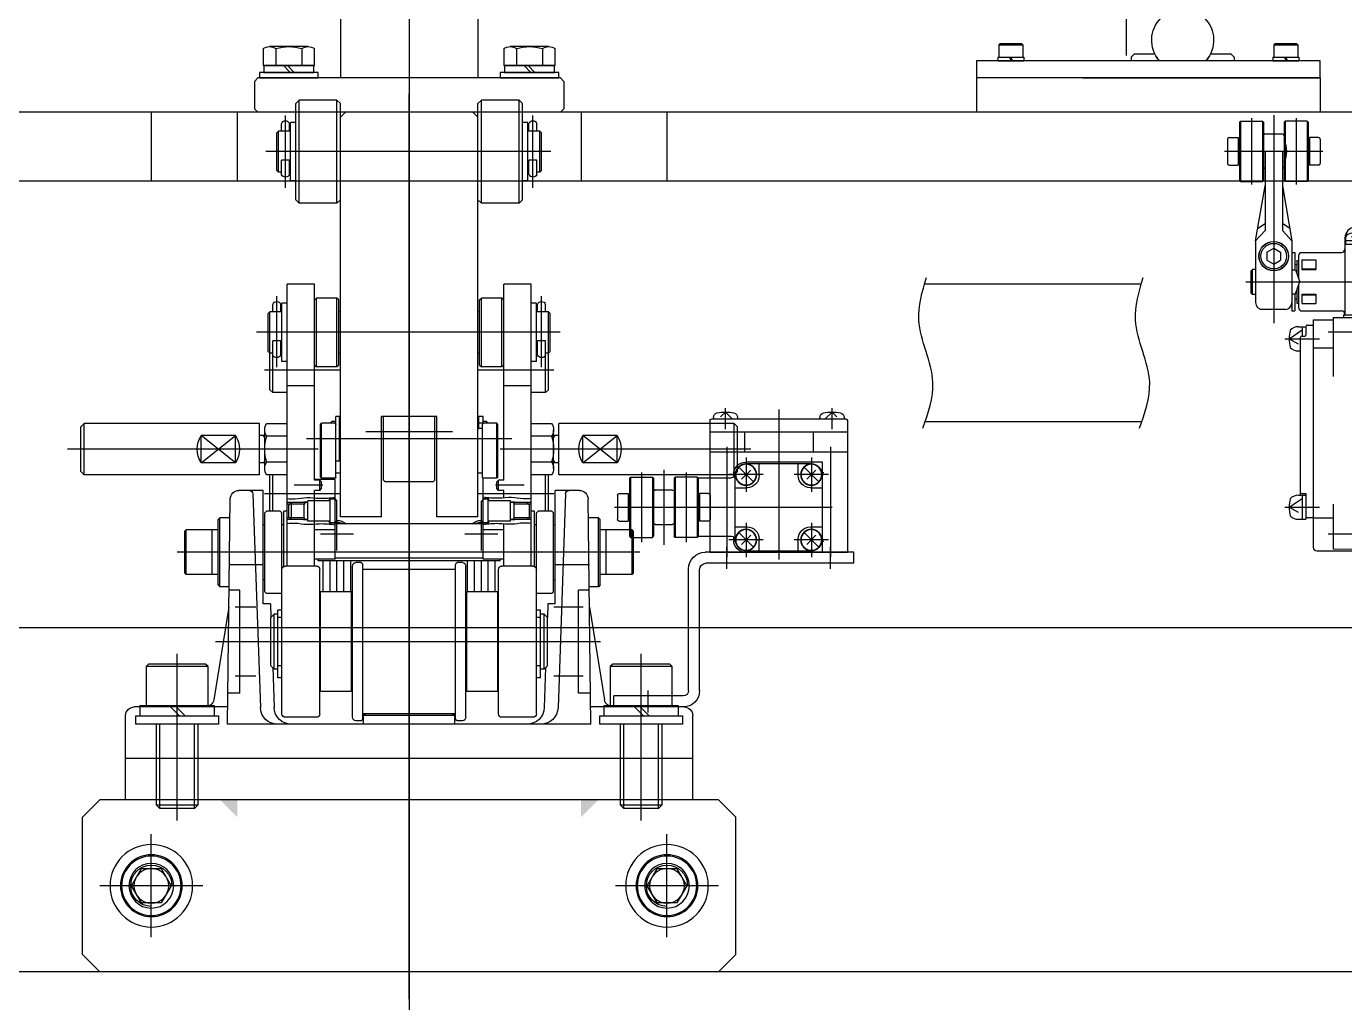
# Model space of a CAD drawing. Header units: millimetres. Extents: x 5349504 to 6791112, y -2212455 to -2153443.
# Drawn here: x 6345026 to 6345409.5, y -2199512.6 to -2199228.6 of the extents above; entities that cross this region are included whole.
import ezdxf

# ---------------------------------------------------------------- set-up
doc = ezdxf.new("R2010")
doc.units = ezdxf.units.MM
doc.header["$LTSCALE"] = 400
doc.layers.get('0').update_dxf_attribs({"lineweight": 9})
doc.layers.add('EQUIP', color=8, linetype='Continuous')
doc.layers.add('GRND', color=8, linetype='Continuous')

# ---------------------------------------------------------------- blocks, each defined once
blk = doc.blocks.new('A$C49864C3F')
for p, q in [((-56.2, 61.3), (-56.5, 61)), ((-56.5, 61), (-56.5, 44.1)), ((-56.2, 61.3), (-49.8, 61.3)), ((-56.2, 61.3), (-56.2, 43.8)), ((-49.5, 61), (-49.8, 61.3)), ((-49.8, 61.3), (-49.8, 43.8)), ((-44, 57.55), (-49.8, 57.55)), ((-49.5, 61), (-49.5, 44.1)), ((-43.5, 61), (-43.2, 61.3)), ((-43.5, 61), (-43.5, 44.1)), ((-36.8, 61.3), (-43.2, 61.3)), ((-43.2, 61.3), (-43.2, 43.8)), ((-36.8, 61.3), (-36.5, 61)), ((-36.8, 61.3), (-36.8, 43.8)), ((-36.5, 61), (-36.5, 44.1)), ((-60, 56.05), (-60, 49.05)), ((-59.5, 56.55), (-56.9, 56.55)), ((-56.9, 56.55), (-56.9, 48.55)), ((-56.9, 55.25), (-56.5, 55.25)), ((-36.1, 55.25), (-36.5, 55.25)), ((-36.1, 56.55), (-36.1, 48.55)), ((-33.5, 56.55), (-36.1, 56.55)), ((-33, 56.05), (-33, 49.05)), ((-49, 52.55), (-49, 29.55)), ((-44, 52.55), (-44, 29.55)), ((-59.5, 48.55), (-56.9, 48.55)), ((-56.9, 49.85), (-56.5, 49.85)), ((-36.1, 49.85), (-36.5, 49.85)), ((-33.5, 48.55), (-36.1, 48.55)), ((-56.5, 44.1), (-56.2, 43.8)), ((-56.2, 43.8), (-49.8, 43.8)), ((-51.8, 26.55), (-49, 42.55)), ((-49.8, 43.8), (-49.5, 44.1)), ((-44, 42.55), (-41.2, 26.55)), ((-43.2, 43.8), (-43.5, 44.1)), ((-36.8, 43.8), (-43.2, 43.8)), ((-36.5, 44.1), (-36.8, 43.8)), ((-51.19, 30.05), (-49, 31.55)), ((-41.81, 30.05), (-44, 31.55)), ((-49, 29.55), (-51.8, 26.55)), ((-44, 29.55), (-41.2, 26.55)), ((-25.8, 27.4), (-25.8, 5.1)), ((-25.6, 27.43), (-25.6, 25.5)), ((-22.6, 28.8), (-23.85, 27.55)), ((-22.8, 30.4), (-3.4, 30.4)), ((-22.6, 28.8), (-20.3, 26.5)), ((-19.6, 27.43), (-19.6, 25.5)), ((-18.8, 28.9), (-18.8, 25.5)), ((-7.4, 28.9), (-7.4, 25.5)), ((-6.6, 27.43), (-6.6, 25.5)), ((-3.6, 28.8), (-4.85, 27.55)), ((-3.6, 28.8), (-1.3, 26.5)), ((-0.6, 27.43), (-0.6, 25.5)), ((-0.4, 27.4), (-0.4, 4.2)), ((-51.8, 26.55), (-51.8, 8.55)), ((-48.5, 23.2), (-46.5, 24.36)), ((-48.5, 23.2), (-48.5, 20.9)), ((-46.5, 24.36), (-44.5, 23.2)), ((-44.5, 23.2), (-44.5, 20.9)), ((-41.2, 26.55), (-41.2, 6.1)), ((-41.2, 23.1), (-40.4, 23.1)), ((-40.4, 23.1), (-40.4, 18.1)), ((-38.7, 23.1), (-26.8, 23.1)), ((-25.8, 25.5), (-18.8, 25.5)), ((-19.6, 26.5), (-25.6, 26.5)), ((-7.4, 25.5), (-0.4, 25.5)), ((-0.6, 26.5), (-6.6, 26.5)), ((-48.5, 20.9), (-46.5, 19.74)), ((-46.5, 19.74), (-44.5, 20.9)), ((-40.4, 19.6), (-39.8, 19.6)), ((-39.8, 20.8), (-39.3, 20.8)), ((-39.8, 20.8), (-39.8, 16.96)), ((-39.3, 22.1), (-39.3, 15.54)), ((-38.3, 20.96), (-34.3, 20.96)), ((-38.3, 20.96), (-38.3, 18.19)), ((-34.3, 20.96), (-34.3, 18.19)), ((-53.2, 17.67), (-52.68, 18.2)), ((-53.2, 17.67), (-53.2, 11.42)), ((-51.8, 18.2), (-52.68, 18.2)), ((-52.68, 10.9), (-52.68, 18.2)), ((-41.2, 18.1), (-40.2, 18.1)), ((-40.2, 18.1), (-39.03, 14.77)), ((-38.3, 18.4), (-34.3, 18.4)), ((-38.3, 18.19), (-34.3, 18.19)), ((-40.2, 11.1), (-39.03, 14.43)), ((-39.8, 12.24), (-39.8, 8.4)), ((-39.3, 13.66), (-39.3, 7.1)), ((-53.2, 11.42), (-52.68, 10.9)), ((-51.8, 10.9), (-52.68, 10.9)), ((-41.2, 11.1), (-40.2, 11.1)), ((-40.4, 11.1), (-40.4, 6.1)), ((-40.4, 9.6), (-39.8, 9.6)), ((-39.8, 8.4), (-39.3, 8.4)), ((-38.3, 11.01), (-34.3, 11.01)), ((-38.3, 11.01), (-38.3, 8.24)), ((-38.3, 10.8), (-34.3, 10.8)), ((-38.3, 8.24), (-34.3, 8.24)), ((-34.3, 11.01), (-34.3, 8.24)), ((-43.2, 6.55), (-50.6, 6.55)), ((-41.2, 6.1), (-40.4, 6.1)), ((-38.7, 6.1), (-26.8, 6.1)), ((-29.2, 4.2), (-29.2, -13)), ((-29.2, 4.2), (0, 4.2)), ((-26.2, 5), (-26.2, 4.2)), ((-26.2, 5), (-0.4, 5)), ((0, 4.2), (0, -5.6)), ((-42, -2), (-38.2, 0.6)), ((-39.26, 1.5), (-37.2, 1.5)), ((-38.2, 1.5), (-38.2, -1.22)), ((-37.2, 1.5), (-37.2, -0.92)), ((-36.7, 2), (-35, 2)), ((-35, 3.5), (-29.2, 3.5)), ((-35, 3.5), (-35, -62.7)), ((-13.1, 0), (-13.1, -58.7)), ((-42, -2), (-39.39, -3.41)), ((-38.8, -1.72), (-38.8, -47.5)), ((-38.3, -1.22), (-37.5, -1.22)), ((-39.26, -5.5), (-38.8, -5.5)), ((-35, -4.65), (-29.2, -4.65)), ((-0.4, -5.6), (0, -5.6)), ((-0.4, -5.6), (-0.4, -53.3)), ((-0.4, -8), (0, -8)), ((0, -8), (0, -18)), ((-0.4, -18), (0, -18)), ((-0.4, -40), (0, -40)), ((0, -40), (0, -50)), ((-42, -51), (-38.2, -48.4)), ((-39.26, -47.5), (-37.2, -47.5)), ((-38.3, -47), (-37.2, -47)), ((-38.2, -47.5), (-38.2, -54.5)), ((-37.2, -47), (-37.2, -54.5)), ((-42, -51), (-39.39, -52.41)), ((-29.2, -50.1), (-29.2, -63.2)), ((-0.4, -50), (0, -50)), ((-0.4, -53.3), (0, -53.3)), ((0, -53.3), (0, -63.7)), ((-39.26, -54.5), (-37.2, -54.5)), ((-37.2, -54), (-35, -54)), ((-35, -54.1), (-29.2, -54.1)), ((-34, -63.7), (0, -63.7)), ((0, -63.7), (-29.2, -63.2))]:
    blk.add_line(p, q)
for radius in [4.3, 4.25, 3.73]:
    blk.add_circle((-46.5, 22.05), radius)
for centre, radius, start, end in [((-49, 57.05), 0.5, 90, 180), ((-44, 57.05), 0.5, 0, 90), ((-59.5, 56.05), 0.5, 90, 180), ((-49.5, 52.55), 6.8, 331.9273, 28.0727), ((-33.5, 56.05), 0.5, 0, 90), ((-59.5, 49.05), 0.5, 180, 270), ((-49, 48.05), 0.5, 180, 270), ((-44, 48.05), 0.5, 270, 0), ((-33.5, 49.05), 0.5, 270, 0), ((-22.8, 27.4), 3, 90, 180), ((-24.5, 27.43), 1.1, 105.9837, 180), ((-22.6, 20.8), 8, 74.0164, 105.9836), ((-20.7, 27.43), 1.1, 360, 74.0163), ((-17.3, 28.9), 1.5, 90, 180), ((-8.9, 28.9), 1.5, 0, 90), ((-5.5, 27.43), 1.1, 105.9837, 180), ((-3.6, 20.8), 8, 74.0164, 105.9836), ((-3.4, 27.4), 3, 0, 90), ((-1.7, 27.43), 1.1, 360, 74.0163), ((-38.3, 22.1), 1, 90, 180), ((-26.8, 24.1), 1, 270, 0), ((-39.5, 14.6), 0.5, 340.6374, 19.3625), ((-49.8, 8.55), 2, 180, 270), ((-43.2, 8.55), 2, 270, 0), ((-38.3, 7.1), 1, 180, 270), ((-26.8, 5.1), 1, 0, 90), ((-30.4, -2), 11.6, 167.667, 192.3329), ((-39.36, -1.75), 3.25, 88.2195, 136.7496), ((-36.7, 1.5), 0.5, 90, 180), ((-38.3, -1.72), 0.5, 90, 180), ((-37.5, -0.92), 0.3, 270, 0), ((-39.36, -2.25), 3.25, 223.2504, 271.7805), ((-30.4, -51), 11.6, 167.667, 192.3329), ((-39.36, -50.75), 3.25, 88.2195, 136.7496), ((-38.3, -46.5), 0.5, 180, 270), ((-39.36, -51.25), 3.25, 223.2504, 271.7805), ((-34, -62.7), 1, 180, 270)]:
    blk.add_arc(centre, radius, start, end)
blk.add_point((-53, 61.3))
at = {"layer": 'EQUIP'}
for p, q in [((-53, 62.21), (-53, 42.89)), ((-46.5, 63.11), (-46.5, 2.55)), ((-40, 62.21), (-40, 42.89)), ((-60.86, 52.55), (-32.19, 52.55)), ((-22.6, 31.37), (-22.6, 21.37)), ((-3.6, 31.37), (-3.6, 21.37)), ((-13.1, 30.4), (-13.1, -2.22)), ((-54.64, 14.55), (1.05, 14.55)), ((-30.66, 0), (1.46, 0)), ((-43.31, -2), (-33.21, -2)), ((-43.31, -51), (-33.21, -51)), ((-30.66, -58.7), (1.46, -58.7))]:
    blk.add_line(p, q, dxfattribs=at)
blk = doc.blocks.new('A$C31586371')
for p, q in [((19.5, 38.8), (-19.5, 38.8)), ((-19, 39.26), (-19, 38.8)), ((-15.5, 40.8), (-16.91, 39.39)), ((-15.5, 40.8), (-13.5, 38.8)), ((-12, 39.26), (-12, 38.8)), ((12, 39.26), (12, 38.8)), ((15.5, 40.8), (13.5, 38.8)), ((15.5, 40.8), (16.91, 39.39)), ((19, 39.26), (19, 38.8)), ((-20, 38.3), (-20, 0)), ((20, 35), (-19.8, 35)), ((-10, 35), (-10, 29.2)), ((10, 35), (10, 29.2)), ((20, 38.3), (20, 0)), ((20, 29.2), (-19.8, 29.2)), ((-13.1, 23.1), (-12.7, 23.1)), ((-12.7, 26.2), (9.6, 26.2)), ((-12.7, 0), (-12.7, 26.2)), ((-11.62, 20.48), (-7.38, 24.72)), ((-8.16, 21.26), (-10.84, 23.94)), ((9.2, 25.8), (-9.2, 25.8)), ((-5.7, 22.3), (-5.7, 25.8)), ((5.7, 22.3), (5.7, 25.8)), ((7.38, 20.48), (11.62, 24.72)), ((10.84, 21.26), (8.16, 23.94)), ((12.7, 3.9), (12.7, 22.3)), ((13.1, 21.8), (13.1, 22.7)), ((23.5, 21.65), (13.7, 21.65)), ((23.7, 21.85), (23.4, 21.55)), ((23.4, 21.55), (23.4, 4.65)), ((23.7, 21.85), (30.1, 21.85)), ((23.7, 21.85), (23.7, 4.35)), ((30.4, 21.55), (30.1, 21.85)), ((30.1, 21.85), (30.1, 4.35)), ((30.4, 21.55), (30.4, 4.65)), ((36.4, 21.55), (36.7, 21.85)), ((36.4, 21.55), (36.4, 4.65)), ((43.1, 21.85), (36.7, 21.85)), ((36.7, 21.85), (36.7, 4.35)), ((43.1, 21.85), (43.4, 21.55)), ((43.1, 21.85), (43.1, 4.35)), ((43.4, 21.55), (43.4, 4.65)), ((-9.2, 18.8), (-12.7, 18.8)), ((12.7, 18.8), (9.2, 18.8)), ((19.9, 16.6), (19.9, 9.6)), ((20.4, 17.1), (23, 17.1)), ((23, 17.1), (23, 9.1)), ((23, 15.8), (23.4, 15.8)), ((30.9, 18.1), (36.7, 18.1)), ((43.8, 15.8), (43.4, 15.8)), ((46.4, 17.1), (43.8, 17.1)), ((43.8, 17.1), (43.8, 9.1)), ((46.9, 16.6), (46.9, 9.6)), ((20.4, 9.1), (23, 9.1)), ((23, 10.4), (23.4, 10.4)), ((35.9, 8.1), (30.9, 8.1)), ((43.8, 10.4), (43.4, 10.4)), ((46.4, 9.1), (43.8, 9.1)), ((-9.2, 7.4), (-12.7, 7.4)), ((-11.62, 1.48), (-7.38, 5.72)), ((-8.16, 2.26), (-10.84, 4.94)), ((-5.7, 0.4), (-5.7, 3.9)), ((5.7, 0.4), (5.7, 3.9)), ((7.38, 1.48), (11.62, 5.72)), ((10.84, 2.26), (8.16, 4.94)), ((12.7, 7.4), (9.2, 7.4)), ((13.1, 3.5), (13.1, 4.4)), ((23.4, 4.65), (13.7, 4.65)), ((23.4, 4.65), (23.7, 4.35)), ((23.7, 4.35), (30.1, 4.35)), ((30.1, 4.35), (30.4, 4.65)), ((36.7, 4.35), (36.4, 4.65)), ((43.1, 4.35), (36.7, 4.35)), ((43.4, 4.65), (43.1, 4.35)), ((20, 0), (-20, 0)), ((9.2, 0.4), (-9.2, 0.4)), ((-12.7, 0), (9.6, 0))]:
    blk.add_line(p, q)
at = {"color": 7, "linetype": 'Continuous'}
blk.add_line((-13.1, 3.1), (-12.7, 3.1), dxfattribs=at)
for centre, radius in [((-9.5, 22.6), 3.1), ((-9.5, 22.6), 3), ((9.5, 22.6), 3.1), ((9.5, 22.6), 3), ((-9.5, 3.6), 3.1), ((-9.5, 3.6), 3), ((9.5, 3.6), 3.1), ((9.5, 3.6), 3)]:
    blk.add_circle(centre, radius)
for centre, radius, start, end in [((-19.5, 38.3), 0.5, 90, 180), ((-17.7, 39.26), 1.3, 102.333, 180), ((-15.5, 29.2), 11.6, 77.6671, 102.333), ((-13.3, 39.26), 1.3, 0, 77.6671), ((13.3, 39.26), 1.3, 102.3329, 180), ((15.5, 29.2), 11.6, 77.667, 102.3329), ((17.7, 39.26), 1.3, 360, 77.667), ((19.5, 38.3), 0.5, 0, 90), ((-9.2, 22.3), 3.5, 90, 180), ((9.2, 22.3), 3.5, 359.9999, 90), ((9.6, 22.7), 3.5, 359.9999, 89.9998), ((-9.2, 22.3), 3.5, 270, 360), ((9.2, 22.3), 3.5, 180.0001, 270), ((13.7, 22.65), 1, 180, 270), ((20.4, 16.6), 0.5, 90, 180), ((30.9, 17.6), 0.5, 90, 180), ((35.9, 17.6), 0.5, 0, 90), ((46.4, 16.6), 0.5, 0, 90), ((20.4, 9.6), 0.5, 180, 270), ((30.9, 8.6), 0.5, 180, 270), ((35.9, 8.6), 0.5, 270, 0), ((46.4, 9.6), 0.5, 270, 0), ((-9.2, 3.9), 3.5, 180.0001, 270), ((-9.2, 3.9), 3.5, 359.9999, 90), ((9.2, 3.9), 3.5, 90, 180), ((9.2, 3.9), 3.5, 270, 360), ((13.7, 3.65), 1, 90, 180), ((9.6, 3.5), 3.5, 270.0001, 359.9999)]:
    blk.add_arc(centre, radius, start, end)
blk.add_point((39.9, 21.85))
at = {"layer": 'EQUIP'}
for p, q in [((-15.5, 35.8), (-15.5, 41.92)), ((0, 41.59), (0, -2.09)), ((15.5, 35.8), (15.5, 41.92)), ((-15.1, 30.66), (-15.1, -1.46)), ((-9.5, 27.6), (-9.5, 17.6)), ((9.5, 27.6), (9.5, 17.6)), ((15.1, 30.66), (15.1, -1.46)), ((26.9, 23.22), (26.9, 2.98)), ((33.4, 24.02), (33.4, 2.17)), ((39.9, 23.22), (39.9, 2.98)), ((-14.5, 22.6), (-4.5, 22.6)), ((4.5, 22.6), (14.5, 22.6)), ((47.76, 13.1), (-15.59, 13.1)), ((-9.5, 8.6), (-9.5, -1.4)), ((9.5, 8.6), (9.5, -1.4)), ((-14.5, 3.6), (-4.5, 3.6)), ((4.5, 3.6), (14.5, 3.6))]:
    blk.add_line(p, q, dxfattribs=at)
blk = doc.blocks.new('A$C65627FEB')
at = {"layer": 'EQUIP'}
for p, q in [((0, 94.8), (0, -4.55)), ((-20, 85), (-20, 30)), ((20, 85), (20, 30)), ((-208.6, 84.15), (-208.6, 36.54)), ((-258.1, 40), (-258.5, 39.6)), ((-258.5, 39.6), (-258.5, 36)), ((-251.5, 39.6), (-258.5, 39.6)), ((-251.9, 40), (-258.1, 40)), ((-251.5, 39.6), (-251.9, 40)), ((-251.5, 39.6), (-251.5, 36)), ((-178.1, 40), (-178.5, 39.6)), ((-178.5, 39.6), (-178.5, 36)), ((-171.5, 39.6), (-178.5, 39.6)), ((-171.9, 40), (-178.1, 40)), ((-171.5, 39.6), (-171.9, 40)), ((-171.5, 39.6), (-171.5, 36)), ((-42.51, 33.6), (-42.51, 38.52)), ((-40.63, 39.1), (-29.37, 39.1)), ((-38.75, 38.52), (-38.75, 33.6)), ((-31.25, 38.52), (-31.25, 33.6)), ((-27.49, 38.52), (-27.49, 33.6)), ((27.49, 33.6), (27.49, 38.52)), ((29.37, 39.1), (40.63, 39.1)), ((31.25, 38.52), (31.25, 33.6)), ((38.75, 38.52), (38.75, 33.6)), ((42.51, 38.52), (42.51, 33.6)), ((-265, 30), (-265, 35)), ((-265, 35), (-165, 35)), ((-251.2, 36), (-258.8, 36)), ((-258.8, 36), (-258.8, 35)), ((-251.2, 35), (-258.8, 35)), ((-254.82, 36), (-255.54, 35)), ((-254.49, 36), (-255.21, 35)), ((-251.2, 36), (-251.2, 35)), ((-239, 37), (-240, 36)), ((-240, 36), (-240, 35)), ((-233.06, 37), (-239, 37)), ((-211, 37), (-216.94, 37)), ((-210, 36), (-211, 37)), ((-210, 36), (-210, 35)), ((-171.2, 36), (-178.8, 36)), ((-178.8, 36), (-178.8, 35)), ((-171.2, 35), (-178.8, 35)), ((-174.82, 36), (-175.54, 35)), ((-174.49, 36), (-175.21, 35)), ((-171.2, 36), (-171.2, 35)), ((-165, 35), (-165, 30)), ((-43.5, 30), (-43.5, 31.6)), ((-43.5, 31.6), (-26.5, 31.6)), ((-27.49, 33.6), (-42.51, 33.6)), ((-42.3, 31.6), (-42.3, 33.6)), ((-42.3, 33.6), (-27.7, 33.6)), ((-27.7, 31.6), (-42.3, 31.6)), ((-36.57, 31.6), (-34.57, 33.6)), ((-35.43, 31.6), (-33.43, 33.6)), ((-27.7, 33.6), (-27.7, 31.6)), ((-26.5, 31.6), (-26.5, 30)), ((26.5, 30), (26.5, 31.6)), ((26.5, 31.6), (43.5, 31.6)), ((42.51, 33.6), (27.49, 33.6)), ((27.7, 31.6), (27.7, 33.6)), ((27.7, 33.6), (42.3, 33.6)), ((42.3, 31.6), (27.7, 31.6)), ((33.43, 31.6), (35.43, 33.6)), ((34.57, 31.6), (36.57, 33.6)), ((42.3, 33.6), (42.3, 31.6)), ((43.5, 31.6), (43.5, 30)), ((-265, 30), (-165, 30)), ((-265, 30), (-265, 20)), ((-215, 30), (-265, 30)), ((-196, 30), (-234, 30)), ((-215, 30), (-165, 30)), ((-165, 30), (-165, 20)), ((-45, 29), (-44, 30)), ((-45, 29), (-45, 21)), ((-44, 30), (44, 30)), ((-26.5, 30), (-43.5, 30)), ((43.5, 30), (26.5, 30)), ((44, 30), (45, 29)), ((45, 29), (45, 21)), ((-400, 20), (-45, 20)), ((-175.5, 20), (-45, 20)), ((-75, 20), (-75, 0)), ((-50, 20), (-50, 0)), ((-44, 20), (-45, 21)), ((-45, 20), (45, 20)), ((-44, 20), (44, 20)), ((45, 21), (44, 20)), ((45, 20), (400, 20)), ((45, 20), (239, 20)), ((50, 20), (50, 0)), ((75, 20), (75, 0)), ((-400, 0), (400, 0))]:
    blk.add_line(p, q, dxfattribs=at)
for centre, radius, start, end in [((-225, 41), 9, 318.1897, 221.8103), ((-40.63, 35.78), 3.32, 55.6158, 124.3842), ((-35, 26.68), 12.42, 72.412, 107.588), ((-29.37, 35.78), 3.32, 55.6158, 124.3842), ((29.37, 35.78), 3.32, 55.6158, 124.3842), ((35, 26.68), 12.42, 72.412, 107.588), ((40.63, 35.78), 3.32, 55.6158, 124.3842), ((-225, 41), 9, 206.3878, 221.8103), ((-225, 41), 9, 318.1897, 333.6122)]:
    blk.add_arc(centre, radius, start, end, dxfattribs=at)
blk = doc.blocks.new('BL-EQ-SECT_1_20230313')
at = {"layer": 'EQUIP'}
for p, q in [((24682.74, 2902.6), (24682.74, 252.6)), ((24650.74, 1926.15), (24649.74, 1925.15)), ((24649.74, 1897.15), (24649.74, 1925.15)), ((24650.74, 1896.15), (24650.74, 1926.15)), ((24650.74, 1926.15), (24661.74, 1926.15)), ((24661.74, 1896.15), (24661.74, 1926.15)), ((24661.74, 1926.15), (24662.74, 1925.15)), ((24662.74, 1804.94), (24662.74, 1925.15)), ((24682.74, 1664.6), (24682.74, 1927.93)), ((24703.74, 1926.15), (24702.74, 1925.15)), ((24702.74, 1804.94), (24702.74, 1925.15)), ((24703.74, 1926.15), (24714.74, 1926.15)), ((24703.74, 1896.15), (24703.74, 1926.15)), ((24714.74, 1896.15), (24714.74, 1926.15)), ((24714.74, 1926.15), (24715.74, 1925.15)), ((24715.74, 1897.15), (24715.74, 1925.15)), ((24646.74, 1900.65), (24646.74, 1921.65)), ((24664.24, 1922.65), (24662.74, 1921.15)), ((24664.24, 1922.65), (24701.24, 1922.65)), ((24701.24, 1922.65), (24702.74, 1921.15)), ((24718.74, 1900.65), (24718.74, 1921.65)), ((24645.59, 1917.15), (24645.59, 1919.25)), ((24647.89, 1917.15), (24647.89, 1919.25)), ((24648.24, 1902.65), (24648.24, 1919.65)), ((24648.24, 1919.65), (24649.74, 1919.65)), ((24715.74, 1919.65), (24717.24, 1919.65)), ((24717.24, 1902.65), (24717.24, 1919.65)), ((24717.59, 1917.15), (24717.59, 1919.25)), ((24719.89, 1917.15), (24719.89, 1919.25)), ((24644.24, 1916.65), (24644.74, 1917.15)), ((24644.24, 1905.65), (24644.24, 1916.65)), ((24644.74, 1905.15), (24644.74, 1917.15)), ((24644.74, 1917.15), (24648.24, 1917.15)), ((24717.24, 1917.15), (24720.74, 1917.15)), ((24720.74, 1905.15), (24720.74, 1917.15)), ((24721.24, 1916.65), (24720.74, 1917.15)), ((24721.24, 1905.65), (24721.24, 1916.65)), ((24641.49, 1911.15), (24724.45, 1911.15)), ((24645.59, 1908.64), (24647.89, 1908.64)), ((24645.59, 1904.41), (24645.59, 1908.64)), ((24647.89, 1904.47), (24647.89, 1908.64)), ((24717.59, 1904.47), (24717.59, 1908.64)), ((24717.59, 1908.64), (24719.89, 1908.64)), ((24719.89, 1904.41), (24719.89, 1908.64)), ((24644.74, 1905.15), (24644.24, 1905.65)), ((24644.74, 1905.15), (24645.59, 1905.15)), ((24647.89, 1905.15), (24648.24, 1905.15)), ((24648.24, 1902.65), (24649.74, 1902.65)), ((24715.74, 1902.65), (24717.24, 1902.65)), ((24717.24, 1905.15), (24717.59, 1905.15)), ((24719.89, 1905.15), (24720.74, 1905.15)), ((24720.74, 1905.15), (24721.24, 1905.65)), ((24650.74, 1896.15), (24649.74, 1897.15)), ((24650.74, 1896.15), (24661.74, 1896.15)), ((24661.74, 1896.15), (24662.74, 1897.15)), ((24703.74, 1896.15), (24702.74, 1897.15)), ((24703.74, 1896.15), (24714.74, 1896.15)), ((24714.74, 1896.15), (24715.74, 1897.15)), ((24469.81, 1872.6), (24532.86, 1872.6)), ((24647.24, 1790.6), (24647.24, 1872.6)), ((24647.24, 1872.6), (24655.24, 1872.6)), ((24655.24, 1815.62), (24655.24, 1872.6)), ((24710.24, 1815.62), (24710.24, 1872.6)), ((24710.24, 1872.6), (24718.24, 1872.6)), ((24718.24, 1790.6), (24718.24, 1872.6)), ((24644.24, 1848.42), (24644.24, 1869.07)), ((24655.24, 1868.07), (24655.74, 1868.57)), ((24655.74, 1858.6), (24655.74, 1868.57)), ((24655.74, 1868.57), (24661.74, 1868.57)), ((24661.74, 1858.6), (24661.74, 1868.57)), ((24662.24, 1868.07), (24661.74, 1868.57)), ((24662.24, 1849.07), (24662.24, 1868.07)), ((24703.24, 1868.07), (24703.74, 1868.57)), ((24703.24, 1849.07), (24703.24, 1868.07)), ((24703.74, 1868.57), (24709.74, 1868.57)), ((24703.74, 1858.6), (24703.74, 1868.57)), ((24710.24, 1868.07), (24709.74, 1868.57)), ((24709.74, 1858.6), (24709.74, 1868.57)), ((24721.24, 1848.42), (24721.24, 1869.07)), ((24641.74, 1864.1), (24642.24, 1864.6)), ((24641.74, 1858.6), (24641.74, 1864.1)), ((24642.24, 1858.6), (24642.24, 1864.6)), ((24642.24, 1864.6), (24645.74, 1864.6)), ((24643.09, 1864.6), (24643.09, 1866.67)), ((24645.39, 1864.6), (24645.39, 1866.67)), ((24645.74, 1867.07), (24647.24, 1867.07)), ((24645.74, 1858.6), (24645.74, 1867.07)), ((24662.24, 1864.6), (24662.74, 1864.6)), ((24702.74, 1864.6), (24703.24, 1864.6)), ((24718.24, 1867.07), (24719.74, 1867.07)), ((24719.74, 1858.6), (24719.74, 1867.07)), ((24719.74, 1864.6), (24723.24, 1864.6)), ((24720.09, 1864.6), (24720.09, 1866.67)), ((24722.39, 1864.6), (24722.39, 1866.67)), ((24723.74, 1864.1), (24723.24, 1864.6)), ((24723.24, 1858.6), (24723.24, 1864.6)), ((24723.74, 1858.6), (24723.74, 1864.1)), ((24638.8, 1858.6), (24727.18, 1858.6)), ((24641.74, 1853.05), (24641.74, 1858.55)), ((24642.24, 1841.9), (24642.24, 1858.55)), ((24643.09, 1856.1), (24645.39, 1856.1)), ((24643.09, 1851.87), (24643.09, 1856.1)), ((24645.39, 1851.93), (24645.39, 1856.1)), ((24645.74, 1850.07), (24645.74, 1858.55)), ((24655.74, 1848.57), (24655.74, 1858.55)), ((24661.74, 1848.57), (24661.74, 1858.55)), ((24703.74, 1848.57), (24703.74, 1858.55)), ((24709.74, 1848.57), (24709.74, 1858.55)), ((24719.74, 1850.07), (24719.74, 1858.55)), ((24720.09, 1856.1), (24722.39, 1856.1)), ((24720.09, 1851.93), (24720.09, 1856.1)), ((24722.39, 1851.87), (24722.39, 1856.1)), ((24723.24, 1841.9), (24723.24, 1858.55)), ((24723.74, 1853.05), (24723.74, 1858.55)), ((24641.74, 1853.05), (24642.24, 1852.55)), ((24642.24, 1852.55), (24643.09, 1852.55)), ((24643.04, 1841.1), (24643.04, 1852.55)), ((24645.39, 1852.55), (24645.74, 1852.55)), ((24662.24, 1852.55), (24662.74, 1852.55)), ((24702.74, 1852.55), (24703.24, 1852.55)), ((24719.74, 1852.55), (24720.09, 1852.55)), ((24722.39, 1852.55), (24723.24, 1852.55)), ((24722.44, 1841.1), (24722.44, 1852.55)), ((24723.74, 1853.05), (24723.24, 1852.55)), ((24645.74, 1850.07), (24647.24, 1850.07)), ((24655.24, 1849.07), (24655.74, 1848.57)), ((24655.74, 1848.57), (24661.74, 1848.57)), ((24662.24, 1849.07), (24661.74, 1848.57)), ((24703.24, 1849.07), (24703.74, 1848.57)), ((24703.74, 1848.57), (24709.74, 1848.57)), ((24710.24, 1849.07), (24709.74, 1848.57)), ((24718.24, 1850.07), (24719.74, 1850.07)), ((24640.66, 1847.6), (24662.53, 1847.6)), ((24702.94, 1847.6), (24724.82, 1847.6)), ((24643.04, 1841.1), (24642.24, 1841.9)), ((24643.04, 1841.1), (24647.24, 1841.1)), ((24647.24, 1843.05), (24655.24, 1843.05)), ((24710.24, 1843.05), (24718.24, 1843.05)), ((24718.24, 1841.1), (24722.44, 1841.1)), ((24722.44, 1841.1), (24723.24, 1841.9)), ((24661.24, 1832.12), (24661.24, 1834.12)), ((24661.24, 1834.12), (24662.44, 1834.12)), ((24662.44, 1830.62), (24662.44, 1834.12)), ((24674.74, 1834.12), (24690.74, 1834.12)), ((24674.74, 1804.94), (24674.74, 1834.12)), ((24675.24, 1815.62), (24675.24, 1834.12)), ((24690.24, 1815.62), (24690.24, 1834.12)), ((24690.74, 1804.94), (24690.74, 1834.12)), ((24703.04, 1834.12), (24704.04, 1834.12)), ((24703.04, 1821.13), (24703.04, 1834.12)), ((24704.04, 1816.42), (24704.04, 1834.12)), ((24469.6, 1832.6), (24532.65, 1832.6)), ((24587.24, 1831.1), (24588.24, 1832.1)), ((24587.24, 1818.1), (24587.24, 1831.1)), ((24588.24, 1832.1), (24639.24, 1832.1)), ((24588.24, 1817.1), (24588.24, 1832.1)), ((24639.24, 1817.1), (24639.24, 1832.1)), ((24640.74, 1818.97), (24640.74, 1830.22)), ((24656.94, 1831.82), (24657.24, 1832.12)), ((24656.94, 1816.42), (24656.94, 1831.82)), ((24657.24, 1832.12), (24661.14, 1832.12)), ((24657.24, 1816.12), (24657.24, 1832.12)), ((24659.74, 1832.12), (24660.24, 1832.62)), ((24660.24, 1832.62), (24661.24, 1832.62)), ((24660.24, 1832.12), (24660.24, 1832.62)), ((24661.24, 1832.12), (24662.44, 1832.12)), ((24661.44, 1816.42), (24661.44, 1831.82)), ((24661.44, 1830.62), (24662.44, 1830.62)), ((24662.44, 1832.62), (24662.74, 1832.62)), ((24670.18, 1829.6), (24695.3, 1829.6)), ((24702.74, 1832.62), (24703.04, 1832.62)), ((24704.04, 1832.62), (24705.24, 1832.62)), ((24704.34, 1832.12), (24708.24, 1832.12)), ((24705.24, 1832.12), (24705.24, 1832.62)), ((24705.74, 1832.12), (24705.24, 1832.62)), ((24708.24, 1816.12), (24708.24, 1832.12)), ((24708.54, 1831.82), (24708.24, 1832.12)), ((24708.54, 1816.42), (24708.54, 1831.82)), ((24724.74, 1818.97), (24724.74, 1830.22)), ((24726.24, 1832.1), (24777.24, 1832.1)), ((24726.24, 1817.1), (24726.24, 1832.1)), ((24778.24, 1831.1), (24777.24, 1832.1)), ((24777.24, 1817.1), (24777.24, 1832.1)), ((24778.24, 1818.1), (24778.24, 1831.1)), ((24622.24, 1820.6), (24622.24, 1828.6)), ((24622.24, 1828.6), (24632.24, 1828.6)), ((24632.24, 1820.6), (24622.24, 1828.6)), ((24622.24, 1820.6), (24632.24, 1828.6)), ((24632.24, 1820.6), (24632.24, 1828.6)), ((24639.24, 1828.6), (24640.74, 1828.6)), ((24640.74, 1827.97), (24640.31, 1828.6)), ((24641.32, 1828.35), (24647.24, 1828.35)), ((24652.84, 1827.62), (24712.64, 1827.62)), ((24718.24, 1828.35), (24724.16, 1828.35)), ((24724.74, 1828.6), (24726.24, 1828.6)), ((24724.74, 1827.97), (24725.16, 1828.6)), ((24733.24, 1820.6), (24733.24, 1828.6)), ((24733.24, 1828.6), (24743.24, 1828.6)), ((24733.24, 1820.6), (24743.24, 1828.6)), ((24743.24, 1820.6), (24733.24, 1828.6)), ((24743.24, 1820.6), (24743.24, 1828.6)), ((24583.39, 1824.6), (24656.29, 1824.6)), ((24709.18, 1824.6), (24782.09, 1824.6)), ((24587.24, 1818.1), (24588.24, 1817.1)), ((24622.24, 1820.6), (24632.24, 1820.6)), ((24639.24, 1820.6), (24640.74, 1820.6)), ((24640.74, 1821.22), (24640.31, 1820.6)), ((24641.32, 1820.84), (24647.24, 1820.84)), ((24661.44, 1817.62), (24662.44, 1817.62)), ((24703.04, 1821.13), (24704.04, 1821.13)), ((24703.04, 1817.62), (24704.04, 1817.62)), ((24718.24, 1820.84), (24724.16, 1820.84)), ((24724.74, 1821.22), (24725.16, 1820.6)), ((24724.74, 1820.6), (24726.24, 1820.6)), ((24733.24, 1820.6), (24743.24, 1820.6)), ((24778.24, 1818.1), (24777.24, 1817.1)), ((24588.24, 1817.1), (24639.24, 1817.1)), ((24642.24, 1806.6), (24642.24, 1817.09)), ((24643.04, 1806.6), (24643.04, 1817.09)), ((24649.28, 1814.12), (24657.67, 1814.12)), ((24655.24, 1815.62), (24656.74, 1815.62)), ((24656.74, 1812.62), (24656.74, 1815.62)), ((24656.74, 1815.62), (24657.24, 1815.12)), ((24656.94, 1816.42), (24657.24, 1816.12)), ((24657.24, 1816.12), (24661.14, 1816.12)), ((24657.24, 1813.12), (24657.24, 1815.12)), ((24661.24, 1792.63), (24661.24, 1816.14)), ((24675.24, 1815.62), (24675.74, 1815.12)), ((24675.74, 1815.12), (24689.74, 1815.12)), ((24689.74, 1815.12), (24690.24, 1815.62)), ((24704.24, 1815.81), (24710.24, 1815.81)), ((24704.24, 1792.63), (24704.24, 1815.81)), ((24704.34, 1816.12), (24708.24, 1816.12)), ((24707.81, 1814.12), (24716.2, 1814.12)), ((24708.54, 1816.42), (24708.24, 1816.12)), ((24708.74, 1815.62), (24708.24, 1815.12)), ((24708.24, 1813.12), (24708.24, 1815.12)), ((24708.74, 1815.62), (24710.24, 1815.62)), ((24708.74, 1812.62), (24708.74, 1815.62)), ((24722.44, 1806.6), (24722.44, 1817.09)), ((24723.24, 1806.6), (24723.24, 1817.09)), ((24726.24, 1817.1), (24777.24, 1817.1)), ((24629.88, 1744.6), (24630.71, 1810.13)), ((24633.21, 1812.6), (24640.24, 1812.6)), ((24637.27, 1811.63), (24639.44, 1749.42)), ((24640.24, 1779.6), (24640.24, 1812.6)), ((24640.66, 1811.6), (24662.53, 1811.6)), ((24655.24, 1810.41), (24655.24, 1812.62)), ((24655.24, 1812.62), (24656.74, 1812.62)), ((24656.74, 1812.62), (24657.24, 1813.12)), ((24659.54, 1810.12), (24661.24, 1810.12)), ((24659.54, 1809.62), (24659.54, 1810.12)), ((24659.74, 1803.22), (24659.74, 1810.02)), ((24659.74, 1810.02), (24661.24, 1810.02)), ((24661.24, 1810.02), (24661.74, 1809.52)), ((24702.94, 1811.6), (24724.82, 1811.6)), ((24704.24, 1810.02), (24703.74, 1809.52)), ((24704.24, 1810.12), (24705.94, 1810.12)), ((24704.24, 1810.02), (24705.74, 1810.02)), ((24705.74, 1803.22), (24705.74, 1810.02)), ((24705.94, 1809.62), (24705.94, 1810.12)), ((24708.74, 1812.62), (24708.24, 1813.12)), ((24708.74, 1812.62), (24710.24, 1812.62)), ((24710.24, 1790.6), (24710.24, 1812.62)), ((24725.24, 1779.6), (24725.24, 1812.6)), ((24725.24, 1812.6), (24732.27, 1812.6)), ((24728.2, 1811.63), (24726.03, 1749.42)), ((24735.6, 1744.6), (24734.77, 1810.13)), ((24640.74, 1806.1), (24641.24, 1806.6)), ((24641.24, 1806.6), (24645.24, 1806.6)), ((24645.74, 1806.1), (24645.24, 1806.6)), ((24646.24, 1790.46), (24646.24, 1806.6)), ((24646.24, 1806.6), (24647.24, 1806.6)), ((24647.24, 1809.12), (24653.24, 1809.12)), ((24647.24, 1808.62), (24652.24, 1808.62)), ((24647.74, 1808.32), (24648.54, 1809.12)), ((24647.74, 1804.92), (24647.74, 1808.32)), ((24652.04, 1809.22), (24651.98, 1809.12)), ((24652.04, 1809.12), (24652.04, 1809.22)), ((24652.04, 1809.22), (24653.24, 1809.22)), ((24652.53, 1809.12), (24652.24, 1808.62)), ((24652.24, 1804.62), (24652.24, 1808.62)), ((24653.24, 1809.62), (24659.74, 1809.62)), ((24653.24, 1803.62), (24653.24, 1809.62)), ((24661.74, 1795.08), (24661.74, 1809.52)), ((24703.74, 1795.08), (24703.74, 1809.52)), ((24705.74, 1809.62), (24712.24, 1809.62)), ((24712.24, 1803.62), (24712.24, 1809.62)), ((24712.24, 1809.22), (24713.44, 1809.22)), ((24712.24, 1809.12), (24718.24, 1809.12)), ((24712.95, 1809.12), (24713.24, 1808.62)), ((24713.24, 1804.62), (24713.24, 1808.62)), ((24713.24, 1808.62), (24718.24, 1808.62)), ((24713.44, 1809.12), (24713.44, 1809.22)), ((24713.44, 1809.22), (24713.5, 1809.12)), ((24716.94, 1804.12), (24716.94, 1809.12)), ((24717.74, 1808.32), (24716.94, 1809.12)), ((24717.74, 1804.92), (24717.74, 1808.32)), ((24718.24, 1806.6), (24719.24, 1806.6)), ((24719.24, 1790.46), (24719.24, 1806.6)), ((24719.74, 1806.1), (24720.24, 1806.6)), ((24720.24, 1806.6), (24724.24, 1806.6)), ((24724.74, 1806.1), (24724.24, 1806.6)), ((24627.14, 1804.1), (24627.64, 1804.6)), ((24627.14, 1785.1), (24627.14, 1804.1)), ((24627.64, 1784.6), (24627.64, 1804.6)), ((24627.64, 1804.6), (24630.64, 1804.6)), ((24640.24, 1802.6), (24640.74, 1802.6)), ((24640.74, 1783.1), (24640.74, 1806.1)), ((24645.74, 1747.6), (24645.74, 1806.1)), ((24645.74, 1802.6), (24646.24, 1802.6)), ((24647.24, 1804.62), (24652.24, 1804.62)), ((24647.24, 1804.12), (24653.24, 1804.12)), ((24647.74, 1804.92), (24648.54, 1804.12)), ((24652.04, 1804.02), (24651.98, 1804.12)), ((24652.04, 1804.02), (24652.04, 1804.12)), ((24652.04, 1804.02), (24653.24, 1804.02)), ((24652.53, 1804.12), (24652.24, 1804.62)), ((24653.24, 1803.62), (24659.74, 1803.62)), ((24655.24, 1790.6), (24655.24, 1802.83)), ((24659.54, 1803.12), (24659.54, 1803.62)), ((24659.54, 1803.12), (24661.24, 1803.12)), ((24659.74, 1803.22), (24661.24, 1803.22)), ((24661.24, 1803.22), (24661.74, 1803.72)), ((24661.24, 1802.88), (24704.24, 1802.88)), ((24662.74, 1804.94), (24674.74, 1804.94)), ((24690.74, 1804.94), (24702.74, 1804.94)), ((24704.24, 1803.22), (24703.74, 1803.72)), ((24704.24, 1803.22), (24705.74, 1803.22)), ((24704.24, 1803.12), (24705.94, 1803.12)), ((24705.74, 1803.62), (24712.24, 1803.62)), ((24705.94, 1803.12), (24705.94, 1803.62)), ((24712.24, 1804.12), (24718.24, 1804.12)), ((24712.24, 1804.02), (24713.44, 1804.02)), ((24712.95, 1804.12), (24713.24, 1804.62)), ((24713.24, 1804.62), (24718.24, 1804.62)), ((24713.44, 1804.02), (24713.5, 1804.12)), ((24713.44, 1804.02), (24713.44, 1804.12)), ((24717.74, 1804.92), (24716.94, 1804.12)), ((24719.24, 1802.6), (24719.74, 1802.6)), ((24719.74, 1747.6), (24719.74, 1806.1)), ((24724.74, 1783.1), (24724.74, 1806.1)), ((24724.74, 1802.6), (24725.24, 1802.6)), ((24734.84, 1804.6), (24737.84, 1804.6)), ((24737.84, 1784.6), (24737.84, 1804.6)), ((24738.34, 1804.1), (24737.84, 1804.6)), ((24738.34, 1785.1), (24738.34, 1804.1)), ((24617.44, 1800.7), (24617.84, 1801.1)), ((24617.44, 1788.5), (24617.44, 1800.7)), ((24617.84, 1788.1), (24617.84, 1801.1)), ((24617.84, 1801.1), (24627.14, 1801.1)), ((24625.44, 1788.1), (24625.44, 1801.1)), ((24655.24, 1801.12), (24661.24, 1801.12)), ((24656.94, 1799.88), (24666.54, 1799.88)), ((24698.94, 1799.88), (24708.54, 1799.88)), ((24704.24, 1801.12), (24710.24, 1801.12)), ((24738.34, 1801.1), (24747.64, 1801.1)), ((24740.04, 1788.1), (24740.04, 1801.1)), ((24747.64, 1788.1), (24747.64, 1801.1)), ((24748.04, 1800.7), (24747.64, 1801.1)), ((24748.04, 1788.5), (24748.04, 1800.7)), ((24560.14, 1789.8), (24560.14, 1796.2)), ((24590.34, 1789.8), (24590.34, 1796.2)), ((24553.44, 1794.6), (24596.64, 1794.6)), ((24553.44, 1791.4), (24553.44, 1794.6)), ((24553.44, 1791.4), (24596.44, 1791.4)), ((24615.66, 1794.6), (24750.19, 1794.6)), ((24630.24, 1790.92), (24640.24, 1790.92)), ((24655.24, 1792.63), (24661.24, 1792.63)), ((24656.24, 1792.1), (24656.24, 1792.63)), ((24656.24, 1792.1), (24709.24, 1792.1)), ((24657.74, 1783.1), (24657.74, 1792.1)), ((24659.74, 1783.1), (24659.74, 1792.1)), ((24661.24, 1792.88), (24704.24, 1792.88)), ((24661.74, 1783.1), (24661.74, 1792.1)), ((24663.74, 1783.1), (24663.74, 1792.1)), ((24665.74, 1783.1), (24665.74, 1792.1)), ((24667.24, 1791.6), (24668.74, 1791.6)), ((24669.24, 1746.1), (24669.24, 1791.1)), ((24696.24, 1746.1), (24696.24, 1791.1)), ((24696.74, 1791.6), (24698.24, 1791.6)), ((24699.74, 1783.1), (24699.74, 1792.1)), ((24701.74, 1783.1), (24701.74, 1792.1)), ((24703.74, 1783.1), (24703.74, 1792.1)), ((24704.24, 1792.63), (24710.24, 1792.63)), ((24705.74, 1783.1), (24705.74, 1792.1)), ((24707.74, 1783.1), (24707.74, 1792.1)), ((24709.24, 1792.1), (24709.24, 1792.63)), ((24725.24, 1790.92), (24735.24, 1790.92)), ((24598.24, 1754.4), (24598.24, 1789.6)), ((24601.44, 1754.4), (24601.44, 1789.8)), ((24617.44, 1788.5), (24617.84, 1788.1)), ((24617.84, 1788.1), (24627.14, 1788.1)), ((24646.74, 1790.6), (24655.74, 1790.6)), ((24656.74, 1747.6), (24656.74, 1789.6)), ((24666.24, 1746.6), (24666.24, 1790.6)), ((24669.24, 1789.6), (24696.24, 1789.6)), ((24699.24, 1746.6), (24699.24, 1790.6)), ((24708.74, 1747.6), (24708.74, 1789.6)), ((24709.74, 1790.6), (24718.74, 1790.6)), ((24738.34, 1788.1), (24747.64, 1788.1)), ((24748.04, 1788.5), (24747.64, 1788.1)), ((24627.14, 1785.1), (24627.64, 1784.6)), ((24627.64, 1784.6), (24630.38, 1784.6)), ((24630.37, 1783.6), (24633.44, 1783.6)), ((24633.44, 1753.6), (24633.44, 1783.6)), ((24640.24, 1786.6), (24640.74, 1786.6)), ((24724.74, 1786.6), (24725.24, 1786.6)), ((24732.04, 1753.6), (24732.04, 1783.6)), ((24732.04, 1783.6), (24735.11, 1783.6)), ((24735.09, 1784.6), (24737.84, 1784.6)), ((24738.34, 1785.1), (24737.84, 1784.6)), ((24640.24, 1779.6), (24642.39, 1779.6)), ((24640.74, 1783.1), (24641.24, 1782.6)), ((24641.24, 1782.6), (24645.74, 1782.6)), ((24642.39, 1779.6), (24642.53, 1775.64)), ((24656.94, 1754.1), (24656.94, 1783.1)), ((24656.94, 1783.1), (24665.94, 1783.1)), ((24665.94, 1754.1), (24665.94, 1783.1)), ((24699.54, 1754.1), (24699.54, 1783.1)), ((24699.54, 1783.1), (24708.54, 1783.1)), ((24708.54, 1754.1), (24708.54, 1783.1)), ((24719.74, 1782.6), (24724.24, 1782.6)), ((24723.09, 1779.6), (24722.95, 1775.64)), ((24723.09, 1779.6), (24725.24, 1779.6)), ((24724.74, 1783.1), (24724.24, 1782.6)), ((24630.31, 1778.6), (24625.9, 1751.69)), ((24632.1, 1778.6), (24640.68, 1778.6)), ((24642.49, 1775.6), (24643.49, 1776.6)), ((24642.49, 1761.6), (24642.49, 1775.6)), ((24643.49, 1760.6), (24643.49, 1776.6)), ((24643.49, 1776.6), (24644.49, 1776.6)), ((24644.49, 1777.8), (24645.69, 1777.8)), ((24644.49, 1758.1), (24644.49, 1777.8)), ((24644.49, 1775.6), (24645.69, 1775.6)), ((24645.69, 1758.1), (24645.69, 1777.8)), ((24645.69, 1776.6), (24645.74, 1776.6)), ((24656.74, 1776.6), (24656.94, 1776.6)), ((24708.54, 1776.6), (24708.74, 1776.6)), ((24719.74, 1776.6), (24719.79, 1776.6)), ((24719.79, 1777.8), (24720.99, 1777.8)), ((24719.79, 1758.1), (24719.79, 1777.8)), ((24719.79, 1775.6), (24720.99, 1775.6)), ((24720.99, 1758.1), (24720.99, 1777.8)), ((24720.99, 1776.6), (24721.99, 1776.6)), ((24722.99, 1775.6), (24721.99, 1776.6)), ((24721.99, 1760.6), (24721.99, 1776.6)), ((24722.99, 1761.6), (24722.99, 1775.6)), ((24727.35, 1778.6), (24733.38, 1778.6)), ((24735.17, 1778.6), (24739.57, 1751.71)), ((24082.74, 1772.6), (25282.74, 1772.6)), ((24627.07, 1768.6), (24739.05, 1768.6)), ((24615.24, 1716.6), (24615.24, 1765.07)), ((24750.24, 1716.6), (24750.24, 1765.07)), ((24606.24, 1761.37), (24624.24, 1761.37)), ((24642.49, 1761.6), (24643.49, 1760.6)), ((24643.04, 1761.05), (24643.44, 1749.42)), ((24643.49, 1760.6), (24644.49, 1760.6)), ((24644.49, 1761.6), (24645.69, 1761.6)), ((24645.69, 1760.6), (24645.74, 1760.6)), ((24656.74, 1760.6), (24656.94, 1760.6)), ((24708.54, 1760.6), (24708.74, 1760.6)), ((24719.74, 1760.6), (24719.79, 1760.6)), ((24719.79, 1761.6), (24720.99, 1761.6)), ((24720.99, 1760.6), (24721.99, 1760.6)), ((24722.99, 1761.6), (24721.99, 1760.6)), ((24722.44, 1761.05), (24722.03, 1749.42)), ((24741.24, 1761.37), (24759.24, 1761.37)), ((24632.1, 1758.6), (24640.68, 1758.6)), ((24644.49, 1758.1), (24645.69, 1758.1)), ((24719.79, 1758.1), (24720.99, 1758.1)), ((24727.35, 1758.6), (24733.38, 1758.6)), ((24603.04, 1752.8), (24623.24, 1752.8)), ((24613.24, 1748), (24613.24, 1754.4)), ((24623.24, 1749.6), (24623.24, 1752.8)), ((24629.99, 1753.6), (24633.44, 1753.6)), ((24656.94, 1754.1), (24665.94, 1754.1)), ((24699.54, 1754.1), (24708.54, 1754.1)), ((24732.04, 1753.6), (24735.48, 1753.6)), ((24602.74, 1749.6), (24629.88, 1749.6)), ((24612.89, 1747.07), (24615.89, 1750.07)), ((24614.59, 1747.07), (24617.59, 1750.07)), ((24735.54, 1749.6), (24762.74, 1749.6)), ((24747.89, 1747.07), (24750.89, 1750.07)), ((24749.59, 1747.07), (24752.59, 1750.07)), ((24600.24, 1722.6), (24600.24, 1747.1)), ((24646.74, 1746.6), (24655.74, 1746.6)), ((24667.24, 1745.6), (24668.74, 1745.6)), ((24669.24, 1747.6), (24696.24, 1747.6)), ((24669.99, 1747.6), (24669.49, 1747.1)), ((24669.49, 1747.1), (24695.99, 1747.1)), ((24669.49, 1744.6), (24669.49, 1747.1)), ((24695.49, 1747.6), (24695.99, 1747.1)), ((24695.99, 1744.6), (24695.99, 1747.1)), ((24696.74, 1745.6), (24698.24, 1745.6)), ((24709.74, 1746.6), (24718.74, 1746.6)), ((24765.24, 1722.6), (24765.24, 1747.1)), ((24610.19, 1720.07), (24610.19, 1744.57)), ((24620.29, 1720.07), (24620.29, 1744.57)), ((24629.88, 1744.6), (24735.6, 1744.6)), ((24745.19, 1720.07), (24745.19, 1744.57)), ((24755.29, 1720.07), (24755.29, 1744.57)), ((24600.24, 1734.6), (24765.24, 1734.6)), ((24592.74, 1722.6), (24587.74, 1717.6)), ((24592.74, 1722.6), (24772.74, 1722.6)), ((24772.74, 1722.6), (24777.74, 1717.6)), ((24609.24, 1721.02), (24621.24, 1721.02)), ((24744.24, 1721.02), (24756.24, 1721.02)), ((24587.74, 1677.6), (24587.74, 1717.6)), ((24777.74, 1677.6), (24777.74, 1717.6)), ((24607.74, 1682.6), (24607.74, 1712.6)), ((24757.74, 1682.6), (24757.74, 1712.6)), ((24592.74, 1697.6), (24622.74, 1697.6)), ((24742.74, 1697.6), (24772.74, 1697.6)), ((24587.74, 1677.6), (24592.74, 1672.6)), ((24777.74, 1677.6), (24772.74, 1672.6)), ((24132.74, 1672.6), (25232.74, 1672.6))]:
    blk.add_line(p, q, dxfattribs=at)
for points in [[(24282.74, 1902.6), (25082.74, 1902.6), (25082.74, 2402.6), (24282.74, 2402.6)], [(24627.24, 1744.57), (24627.24, 1747.07), (24603.24, 1747.07), (24603.24, 1744.57)], [(24762.24, 1744.57), (24762.24, 1747.07), (24738.24, 1747.07), (24738.24, 1744.57)]]:
    blk.add_lwpolyline(points, close=True, dxfattribs=at)
for points in [[(24647.24, 1832.1), (24641.32, 1832.1, 0.309401), (24641.32, 1828.35, 0.154701), (24641.32, 1820.84, 0.309401), (24641.32, 1817.09), (24647.24, 1817.09)], [(24718.24, 1817.09), (24724.16, 1817.09, 0.309401), (24724.16, 1820.84, 0.154701), (24724.16, 1828.35, 0.309401), (24724.16, 1832.1), (24718.24, 1832.1)]]:
    blk.add_lwpolyline(points, format="xyb", dxfattribs=at)
for points in [[(24606.24, 1750.07), (24606.24, 1761.37), (24606.94, 1762.07), (24623.54, 1762.07), (24624.24, 1761.37), (24624.24, 1750.07)], [(24741.24, 1750.07), (24741.24, 1761.37), (24741.94, 1762.07), (24758.54, 1762.07), (24759.24, 1761.37), (24759.24, 1750.07)], [(24625.99, 1747.07), (24625.99, 1750.07), (24604.49, 1750.07), (24604.49, 1747.07)], [(24760.99, 1747.07), (24760.99, 1750.07), (24739.49, 1750.07), (24739.49, 1747.07)], [(24609.24, 1744.57), (24609.24, 1721.02), (24610.19, 1720.07), (24620.29, 1720.07), (24621.24, 1721.02), (24621.24, 1744.57)], [(24744.24, 1744.57), (24744.24, 1721.02), (24745.19, 1720.07), (24755.29, 1720.07), (24756.24, 1721.02), (24756.24, 1744.57)], [(24604.85, 1692.6), (24610.62, 1692.6), (24613.51, 1697.6), (24610.62, 1702.6), (24604.85, 1702.6), (24601.96, 1697.6), (24604.85, 1692.6)], [(24754.85, 1692.6), (24760.62, 1692.6), (24763.51, 1697.6), (24760.62, 1702.6), (24754.85, 1702.6), (24751.96, 1697.6), (24754.85, 1692.6)]]:
    blk.add_lwpolyline(points, dxfattribs=at)
for centre, radius in [((24607.74, 1697.6), 12), ((24607.74, 1697.6), 9), ((24757.74, 1697.6), 12), ((24757.74, 1697.6), 9), ((24607.74, 1697.6), 8.65), ((24607.74, 1697.6), 6.5), ((24607.74, 1697.6), 5.05), ((24757.74, 1697.6), 8.65), ((24757.74, 1697.6), 6.5), ((24757.74, 1697.6), 5.05)]:
    blk.add_circle(centre, radius, dxfattribs=at)
for centre, radius, start, end in [((24646.74, 1918.97), 1.18, 13.9059, 166.0941), ((24718.74, 1918.97), 1.18, 13.9059, 166.0941), ((24646.72, 1905.1), 1.33, 211.2568, 331.6162), ((24718.75, 1905.1), 1.33, 208.3838, 328.7432), ((24644.24, 1866.39), 1.18, 13.9059, 166.0941), ((24721.24, 1866.39), 1.18, 13.9059, 166.0941), ((24644.22, 1852.56), 1.33, 211.2568, 331.6162), ((24721.25, 1852.56), 1.33, 208.3838, 328.7432), ((24661.14, 1831.82), 0.3, 0, 90), ((24662.44, 1830.32), 0.3, 0, 90), ((24704.34, 1831.82), 0.3, 90, 180), ((24628.69, 1824.6), 7.59, 148.187, 211.813), ((24625.79, 1824.6), 7.59, 328.187, 31.813), ((24739.69, 1824.6), 7.59, 148.187, 211.813), ((24736.79, 1824.6), 7.59, 328.187, 31.813), ((24662.44, 1817.92), 0.3, 270, 0), ((24703.04, 1817.92), 0.3, 180, 270), ((24661.14, 1816.42), 0.3, 270, 0), ((24704.34, 1816.42), 0.3, 180, 270), ((24633.21, 1810.1), 2.5, 90, 179.2748), ((24636.27, 1811.6), 1, 2, 90), ((24729.2, 1811.6), 1, 90, 178), ((24732.27, 1810.1), 2.5, 0.7252, 90), ((24661.74, 1799.88), 3.5, 58.9973, 95.8973), ((24661.74, 1799.88), 4, 48.5904, 90), ((24703.74, 1799.88), 4, 90, 131.4096), ((24703.74, 1799.88), 3.5, 84.1027, 121.0027), ((24596.44, 1789.6), 1.8, 0, 90), ((24596.64, 1789.8), 4.8, 0, 90), ((24667.24, 1790.6), 1, 90, 180), ((24668.74, 1791.1), 0.5, 0, 90), ((24696.74, 1791.1), 0.5, 90, 180), ((24698.24, 1790.6), 1, 0, 90), ((24646.74, 1789.6), 1, 90, 180), ((24655.74, 1789.6), 1, 0, 90), ((24709.74, 1789.6), 1, 90, 180), ((24718.74, 1789.6), 1, 0, 90), ((24603.04, 1754.4), 4.8, 180, 270), ((24603.04, 1754.4), 1.6, 180, 270), ((24602.74, 1747.1), 2.5, 90, 180), ((24623.43, 1752.09), 2.5, 270, 350.6969), ((24644.44, 1749.6), 5, 182, 270), ((24648.44, 1749.6), 5, 182, 270), ((24717.03, 1749.6), 5, 270, 358), ((24721.03, 1749.6), 5, 270, 358), ((24742.04, 1752.11), 2.5, 189.3031, 270), ((24762.74, 1747.1), 2.5, 0, 90), ((24646.74, 1747.6), 1, 180, 270), ((24655.74, 1747.6), 1, 270, 0), ((24667.24, 1746.6), 1, 180, 270), ((24668.74, 1746.1), 0.5, 270, 0), ((24696.74, 1746.1), 0.5, 180, 270), ((24698.24, 1746.6), 1, 270, 0), ((24709.74, 1747.6), 1, 180, 270), ((24718.74, 1747.6), 1, 270, 0), ((24607.74, 1697.6), 6, 270, 180), ((24757.74, 1697.6), 6, 270, 180)]:
    blk.add_arc(centre, radius, start, end, dxfattribs=at)
for points, knots in [([(24470.27, 1830.69), (24468.71, 1835.12, -270.82), (24465.02, 1845.63, -270.82), (24473.48, 1860.16, -270.82), (24470.45, 1870.44, -270.82), (24469.23, 1874.59, -270.82)], [0, 0, 0, 0, 13.617906, 32.263085, 44.880263, 44.880263, 44.880263, 44.880263]), ([(24533.31, 1830.69), (24531.76, 1835.12, -270.82), (24528.06, 1845.63, -270.82), (24536.52, 1860.16, -270.82), (24533.5, 1870.44, -270.82), (24532.28, 1874.59, -270.82)], [0, 0, 0, 0, 13.617906, 32.263085, 44.880263, 44.880263, 44.880263, 44.880263]), ([(24647.24, 1810.25), (24648.03, 1810.18, -270.82), (24649.95, 1810.02, -270.82), (24653.06, 1810.72, -270.82), (24656.96, 1810.13, -270.82), (24659.71, 1810.44, -270.82), (24661.24, 1810.63, -270.82)], [0, 0, 0, 0, 2.365725, 5.764274, 9.426209, 14.036651, 14.036651, 14.036651, 14.036651]), ([(24718.24, 1810.25), (24717.45, 1810.18, -270.82), (24715.53, 1810.02, -270.82), (24712.41, 1810.72, -270.82), (24708.52, 1810.13, -270.82), (24705.77, 1810.44, -270.82), (24704.24, 1810.63, -270.82)], [0, 0, 0, 0, 2.365725, 5.764274, 9.426209, 14.036651, 14.036651, 14.036651, 14.036651]), ([(24647.24, 1803), (24648.03, 1803.07, -270.82), (24649.95, 1803.23, -270.82), (24653.06, 1802.52, -270.82), (24656.96, 1803.11, -270.82), (24659.71, 1802.81, -270.82), (24661.24, 1802.61, -270.82)], [0, 0, 0, 0, 2.365725, 5.764274, 9.426209, 14.036651, 14.036651, 14.036651, 14.036651]), ([(24718.24, 1803), (24717.45, 1803.07, -270.82), (24715.53, 1803.23, -270.82), (24712.41, 1802.52, -270.82), (24708.52, 1803.11, -270.82), (24705.77, 1802.81, -270.82), (24704.24, 1802.61, -270.82)], [0, 0, 0, 0, 2.365725, 5.764274, 9.426209, 14.036651, 14.036651, 14.036651, 14.036651])]:
    blk.add_open_spline(points, degree=3, knots=knots, dxfattribs=at)
for points in [[(24627.74, 1722.6), (24632.74, 1722.6), (24632.74, 1717.6)], [(24737.74, 1722.6), (24732.74, 1722.6), (24732.74, 1717.6)]]:
    blk.add_solid(points, dxfattribs=at)
at = {"layer": 'EQUIP', "extrusion": (0, 0, -1), "xscale": -1, "zscale": -1}
blk.add_blockref('A$C65627FEB', (-24682.74, 1902.6), dxfattribs=at)
at = {"layer": 'EQUIP', "extrusion": (0, 0, -1), "zscale": -1}
blk.add_blockref('A$C49864C3F', (-24384.74, 1858.7), dxfattribs=at)
at = {"layer": 'EQUIP'}
blk.add_blockref('A$C31586371', (24575.24, 1794.6), dxfattribs=at)

msp = doc.modelspace()

# ---------------------------------------------------------------- block references
at = {"layer": 'GRND', "xscale": -1}
msp.add_blockref('BL-EQ-SECT_1_20230313', (6369820.12, -2201176.2), dxfattribs=at)

doc.saveas('drawing.dxf')
